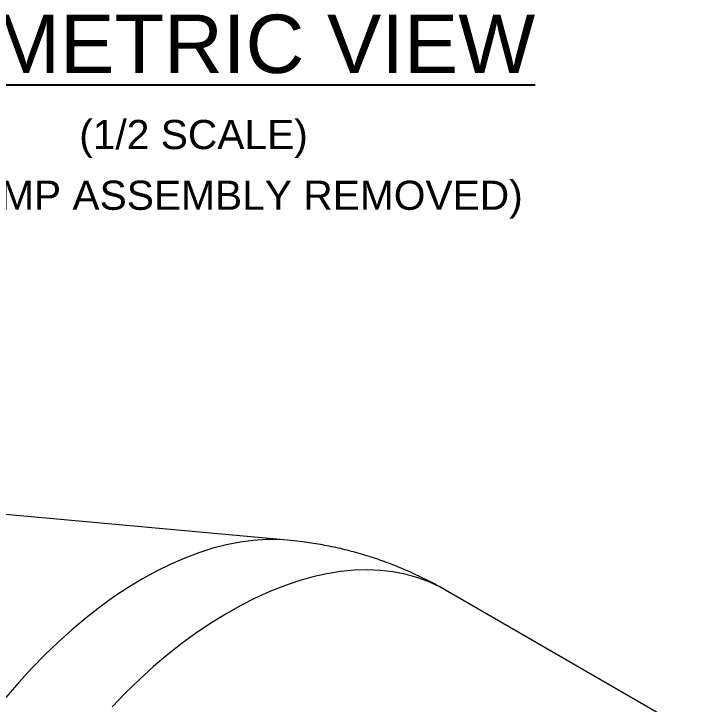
# Model space of a CAD drawing. Header units: inches. Extents: x 1 to 63.1, y 0.7 to 40.3.
# Drawn here: x 26.75 to 32.66, y 32.28 to 38.2 of the extents above; entities that cross this region are included whole.
import ezdxf
from ezdxf.enums import TextEntityAlignment as Align

# ---------------------------------------------------------------- set-up
doc = ezdxf.new("R2010")
doc.units = ezdxf.units.IN
doc.header["$MEASUREMENT"] = 0
doc.layers.add('DIM', color=1, linetype='Continuous')
doc.layers.add('OBJECT', color=7, linetype='Continuous')
doc.styles.add('Arial', font='arial.ttf')

msp = doc.modelspace()

# ---------------------------------------------------------------- linework, layer by layer
at = {"layer": 'OBJECT', "linetype": 'Continuous', "lineweight": 15}
for p, q in [((29.1023, 33.6902, 1.1656), (26.6505, 33.9131, 1.1656)), ((32.6571, 31.9911, 1.1656), (30.457, 33.2612, 1.1656))]:
    msp.add_line(p, q, dxfattribs=at)
at = {"layer": 'OBJECT', "linetype": 'Continuous', "lineweight": 15, "elevation": 1.1656, "flags": 128}
for points in [[(29.1015, 33.6902), (29.0291, 33.6949), (28.92, 33.6954), (28.8085, 33.6881), (28.6946, 33.6731), (28.5787, 33.6504), (28.4611, 33.6201), (28.3421, 33.5822), (28.2218, 33.5369), (28.1007, 33.4842), (27.979, 33.4243), (27.857, 33.3574), (27.735, 33.2835), (27.6133, 33.2028), (27.4922, 33.1157), (27.372, 33.0222), (27.2529, 32.9226), (27.1353, 32.8171), (27.0194, 32.706), (26.9055, 32.5895), (26.794, 32.468), (26.685, 32.3417)], [(30.457, 33.2612), (30.4008, 33.2917), (30.3073, 33.3346), (30.21, 33.37), (30.1089, 33.3977), (30.0044, 33.4178), (29.8967, 33.4301), (29.7859, 33.4346), (29.6725, 33.4314), (29.5566, 33.4204), (29.4386, 33.4017), (29.3186, 33.3752), (29.197, 33.3411), (29.074, 33.2995), (28.9499, 33.2504), (28.8251, 33.194), (28.6997, 33.1303), (28.5742, 33.0595), (28.4487, 32.9819), (28.3235, 32.8975), (28.199, 32.8065), (28.0755, 32.7093), (27.9532, 32.6059), (27.8323, 32.4966), (27.7133, 32.3818), (27.5963, 32.2616)]]:
    msp.add_lwpolyline(points, dxfattribs=at)
at = {"layer": 'OBJECT', "linetype": 'Continuous', "lineweight": 15}
msp.add_open_spline([(30.4566, 33.2604, 1.1656), (30.4367, 33.2721, 1.1656), (30.3713, 33.3106, 1.1656), (30.2567, 33.3689, 1.1656), (30.1135, 33.4351, 1.1656), (29.9674, 33.4938, 1.1656), (29.8191, 33.5455, 1.1656), (29.6688, 33.5899, 1.1656), (29.5169, 33.6272, 1.1656), (29.3637, 33.657, 1.1656), (29.2248, 33.6782, 1.1656), (29.1368, 33.6862, 1.1656), (29.1005, 33.6896, 1.1656)], degree=3, knots=[0, 0, 0, 0, 0.0483613, 0.1586727, 0.2686846, 0.3784176, 0.4878935, 0.5971341, 0.7061636, 0.8150058, 0.9236879, 1, 1, 1, 1], dxfattribs=at)

# ---------------------------------------------------------------- texts
at = {"layer": 'DIM', "style": 'Arial'}
for s, height, p in [('%%UISOMETRIC VIEW', 0.5, (28.2952, 37.6936)), ('(1/2 SCALE)', 0.25, (28.2952, 37.0415)), ('(C-CLAMP ASSEMBLY REMOVED)', 0.25, (28.2952, 36.5211))]:
    msp.add_text(s, height=height, dxfattribs=at).set_placement(p, align=Align.CENTER)

doc.saveas('drawing.dxf')
